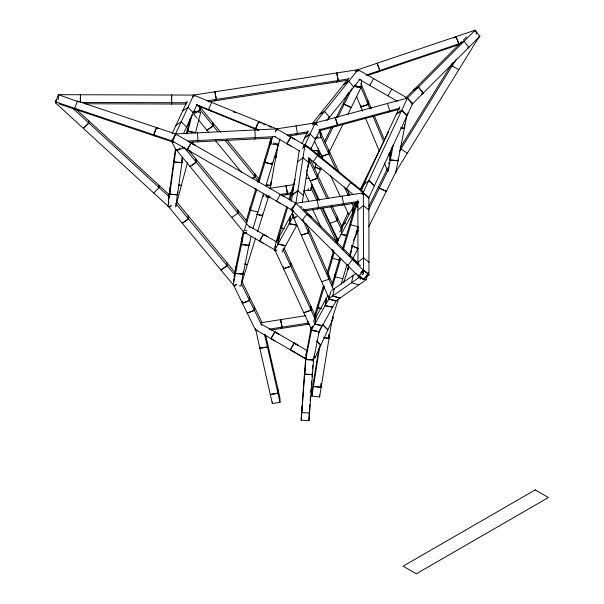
<?xml version="1.0" encoding="UTF-8"?>
<svg xmlns="http://www.w3.org/2000/svg" width="604" height="604" viewBox="0 0 604 604"><rect width="100%" height="100%" fill="white"/><g stroke="black" fill="none" stroke-linecap="round" stroke-linejoin="round"><path stroke-width="0.91" d="M193.65 96.799L193.657 95.092L358.044 69.656L475.121 30.2L476.662 34.217M58.384 99.781L58.399 94.669L193.657 95.092L276.76 128.863L308.848 147.346M301.185 420.203L305.835 359.312L313.604 359.682L308.954 420.558L301.185 420.203L301.857 406.99M308.954 420.558L309.248 412.396M312.479 372.691L312.442 374.571L304.673 374.223L304.778 368.576L301.751 412.623L309.52 412.985L309.844 404.537M305.835 359.312L305.888 356.881M305.918 355.265L305.949 353.642M312.487 372.162L312.442 374.593L304.673 374.216L305.586 358.3M356.36 205.941L356.519 202.514M182.672 157.327L177.5 194.813L169.747 194.178L170.102 187.753L175.485 148.554M169.724 206.583L168.003 206.44L170.102 187.746L168.357 200.015M388.153 168.675L388.259 166.847M388.115 171.438L390.32 159.962L390.69 153.567L391.905 147.263M395.779 171.279L395.673 173.106L406.809 115.817M393.279 144.635L390.32 159.954L398.051 160.739L398.157 158.912M348.055 267.61L347.934 269.467L348.599 265.82M233.514 281.524L233.688 278.738M243.382 271.362L241.004 286.017L239.29 285.843M270.637 142.083L270.879 138.354L269.52 145.632M274.269 157.297L275.983 157.478L276.103 155.606L270.094 189.044M278.308 143.782L275.983 157.47M320.815 135.364L320.988 132.57M243.374 271.4L243.193 274.193L235.477 273.386L233.272 285.247M234.027 276.919L235.885 266.877L235.477 273.386L243.193 274.193L249.422 242.604M270.781 185.428L266.485 184.998L270.781 185.428L271.022 181.698M319.244 331.151L313.416 360.362L305.692 359.546L305.82 357.666M305.949 355.786L311.241 327.406M313.416 360.362L313.544 358.482M310.131 400.792L310.486 396.103M310.773 392.358L311.052 388.606M311.339 384.861L311.626 381.109M311.981 376.428L312.268 372.683M312.555 368.923L312.849 365.193M313.136 361.471L313.355 358.67M361.69 79.819L361.003 86.885L353.264 86.274M200.468 109.936L200.143 106.38M169.747 194.178L175.817 149.686L178.399 149.89M175.756 207.081L177.651 192.057L177.5 194.813L169.747 194.178M291.422 201.208L299.335 150.215M357.968 274.911L363.472 279.418L368.976 274.903L363.472 270.396L295.915 203.284L280.354 194.352L276.473 201.102L293.604 210.947L292.034 210.033L295.915 203.291L304.96 145.096L315.28 122.899L358.051 69.664L407.421 98.097L412.743 103.412L368.689 198.18L363.382 192.857L304.952 145.096L303.442 146.145M302.242 202.672L309.18 157.991M331.974 319.984L319.607 396.994L311.906 396.073L313.431 386.432L313.363 382.793L318.829 348.568M276.209 250.939L274.526 250.607L275.545 244.227M293.174 214.488L292.736 217.221L274.526 250.607M313.431 386.432L321.132 387.36L321.064 383.736L321.132 387.36L313.431 386.417L319.931 345.699M337.757 239.931L338.051 238.112M328.682 299.176L336.269 300.671L322.385 325.684L314.797 324.167L328.682 299.176L329.112 296.443M338.051 240.03L341.162 234.367L342.34 227.089L355.658 202.619M355.975 206.538L356.556 202.899M314.797 324.167L315.99 316.873L328.085 295.145M311.211 330.335L314.79 324.159L322.362 325.699L318.791 331.875L311.211 330.335L311.664 327.594M314.79 324.159L316.005 316.851L313.317 321.487M350.252 256.7L352.14 245.624M310.811 149.233L311.151 147.414M318.708 149.097L317.666 154.541M310.75 190.653L311.951 184.326M314.888 168.977L315.93 163.563M388.651 164.167L388.991 162.4M389.331 160.634L390.69 153.567M305.692 359.546L311.521 330.335L316.67 330.879M243.42 230.796L235.907 266.832L235.469 273.363L243.918 232.767L246.492 233.038M249.233 245.405L241.517 244.567L241.947 238.044L241.517 244.567L249.241 245.39L251.09 236.307M368.085 272.193L366.281 279.637L335.869 301.011L328.448 299.003L329.044 296.519M328.448 299.003L332.653 296.02L334.45 288.576L356.224 273.28M353.264 275.341L351.468 282.785L332.653 296.02L340.075 298.036L332.653 296.02M358.889 284.801L351.468 282.785L358.859 277.621L359.463 275.137M360.686 277.357L360.286 279.01L360.686 277.357L358.217 276.685M272.517 136.904L270.735 143.82L278.361 145.013L279.924 138.958M190.343 117.939L186.16 133.907M192.223 114.413L187.18 133.809M195.447 132.767L187.904 131.076L187.618 128.448L187.897 131.091L195.454 132.744L200.687 112.548L193.975 111.083M187.444 162.801L175.968 205.707M190.109 152.789L190.592 150.97M192.533 143.692L193.016 141.872M168.433 204.009L168.901 202.249M323.465 285.496L314.307 316.511M327.164 272.925L333.725 250.615M336.035 242.748L337.319 238.376M324.325 286.183L314.865 318.21M327.761 274.51L334.299 252.253M336.866 243.518L338.406 238.27M331.86 284.929L339.833 257.938M342.483 248.961L356.345 202.212M329.429 296.745L331.037 291.324M332.366 286.802L340.867 258.029M343.253 249.958L350.675 224.839L350.433 222.053L350.675 224.854L356.579 205.043L356.405 202.921M341.2 284.144L347.043 264.371M349.693 255.401L358.172 226.696L350.675 224.839M312.019 327.791L312.54 326.047M241.238 284.62L255.613 237.991M264.914 162.385L270.947 142.325L270.637 139.758L264.605 159.818L264.914 162.385L272.389 164.303L278.421 144.243L273.438 142.967M306.568 171.71L309.452 162.114M246.213 220.702L255.892 188.69M257.802 182.378L264.605 159.833L264.922 162.363L258.935 182.204M256.753 189.414L244.416 230.222L246.908 230.864M252.948 228.667L263.684 193.152M265.866 185.934L272.396 164.296L272.185 162.589L272.396 164.296L264.922 162.363M276.073 241.985L281.094 225.413L281.411 227.957L277.704 240.166M275.854 246.273L275.326 248.018L275.114 246.319M286.855 206.5L281.094 225.405L281.411 227.957L283.895 228.606L281.411 227.957L287.715 207.248M289.052 199.297L295.092 179.486M289.912 200.045L293.755 187.444M268.788 195.809L257.568 231.77M343.578 282.785L348.984 266.44M332.125 319.055L338.399 299.161M255.333 137.637L254.835 138.965L255.333 137.637L254.85 129.981M197.5 132.872L197.984 140.528L197.485 141.857L189.263 142.265M197.984 140.528L197.485 141.857L272.193 138.082M280.377 203.352L187.24 149.701L191.128 142.959L195.024 145.209L175.575 133.967L77.463 101.079L74.7 108.32L77.433 110.056L59.23 103.941M358.436 201.993L356.322 206.794L357.991 207.134M261.132 122.974L258.761 121.555L255.59 128.644L257.961 130.064L255.59 128.644L196.481 104.628M275.356 132.012L276.76 128.863L315.273 122.906L387.458 103.48L389.784 110.857L387.474 112.465L319.818 130.668M406.703 115.387L407.783 112.971M192.94 96.67L193.65 95.092L193.967 96.776M211.657 102.423L208.486 109.513L211.649 111.4L257.878 130.185M258.761 121.555L255.59 128.644L259.025 130.041M312.819 359.048L315.092 357.485L333.551 317.636L332.223 316.3M399.833 106.682L360.716 190.826M318.618 332.978L322.544 324.499L327.859 329.814L322.551 324.476M172.155 133.552L187.187 101.215M175.575 133.967L193.642 95.092M183.541 133.567L197.063 104.492M302.023 143.654L307.98 130.841M310.667 149.565L320.196 129.075M341.577 226.613L348.017 212.797M387.458 103.48L407.421 98.105L362.37 194.262M348.636 92.427L336.413 117.327M351.883 88.713L337.666 117.697M311 189.233L312.6 185.957M317.425 176.126L321.456 167.912M360.339 189.233L388.734 131.34M361.607 189.588L365.307 182.038M387.3 168.909L368.908 206.221M479.032 36.927L395.884 171.762L386.281 191.362L379.335 188.093L388.538 169.309M353.506 206.039L355.122 202.763M406.205 116.127L407.013 114.488M317.81 155.032L319.878 150.841M324.423 141.63L331.453 127.384M318.655 156.247L320.309 152.895M325.269 142.838L333.121 126.915M329.308 151.989L342.951 124.333M347.912 114.277L351.218 107.58L344.28 104.288L343.427 103.095L344.28 104.288L351.226 107.557L360.837 87.867L354.661 84.968M355.99 232.291L358.489 227.24M353.521 240.188L358.519 230.094M368.938 209.075L379.357 188.055L378.497 186.885L379.335 188.093M368.78 226.674L386.281 191.362L379.357 188.055M352.653 259.116L357.946 248.538L351.807 245.564L357.946 248.538M292.593 212.374L275.696 243.321M282.113 252.102L296.843 225.224L289.248 223.722L290.418 216.443L289.248 223.722L296.851 225.216M341.162 234.375L347.066 235.537L341.162 234.367L354.042 210.713M339.674 231.936L342.34 227.089M290.864 145.979L286.968 143.729L290.856 136.987L294.752 139.237M303.653 147.346L304.952 145.096L308.704 147.323M357.183 71.151L358.044 69.656L358.361 71.34M275.016 249.958L259.569 241.094L263.45 234.344L277.266 242.279M369.724 85.36L373.612 78.618M387.972 95.877L391.86 89.135M187.24 149.701L191.136 142.959L284.257 196.61M275.9 130.358L276.76 128.863L175.583 133.967L171.679 140.709L191.136 151.944M286.968 143.729L290.856 136.987M259.577 241.094L263.465 234.36M452.517 62.793L400.09 147.814M399.44 151.362L456.269 59.207M302.453 148.607L304.952 145.096L307.013 146.885M367.708 273.997L363.487 279.418L358.708 276.496L302.151 220.317L306.908 214.224L311.679 217.146L360.482 265.617M347.715 265.586L352.464 259.493L357.251 262.408M358.708 276.496L363.457 270.396L366.643 272.344M302.151 220.317L303.744 221.291L302.151 220.317L291.158 209.377L295.915 203.284L363.374 192.865M349.006 77.863L312.6 123.178M326.636 120.808L360.15 79.094M461.954 41.555L405.903 97.757M463.253 40.249L466.492 37.003M475.137 30.2L407.421 98.105L412.192 104.182L479.908 36.278L475.137 30.2L473.551 31.166M297.447 133.446L296.02 134.873L297.447 133.446L296.02 125.889M317.183 208.999L318.61 207.572L317.183 200.007M342.113 205.141L343.54 203.714L342.113 196.157M308.402 323.057L306.983 324.484L280.611 328.561L282.03 327.142L308.402 323.057L308.1 321.373L308.402 323.057L306.945 324.484L309.716 324.076M56.784 99.464L55.576 100.657L55.764 103.027L169.437 207.406L171.249 205.624M55.764 103.027L56.972 101.834M169.399 197.032L88.826 123.012L83.405 128.373L88.826 123.012L88.629 120.641L76.882 109.868M153.726 192.955L159.146 187.602L158.958 185.232L88.629 120.641M362 193.975L363.374 192.85L368.878 197.357L368.976 274.903M357.893 209.996L363.389 205.488L368.893 209.988M357.953 262.302L363.457 257.787L368.961 262.295M360.724 272.653L363.472 270.396M297.885 190.69L292.404 194.911L297.885 190.69L303.367 195.477M294.556 204.341L295.93 203.291M303.586 146.153L304.96 145.096L306.953 147.089M297.523 161.932L303.004 157.712L308.478 162.491M176.791 201.97L226.961 262.74L227.134 265.662L220.973 270.116L169.037 207.217L171.113 205.768M236.413 284.582L234.36 286.07L220.973 270.116L227.149 265.7L234.699 274.677M188.38 218.897L182.189 223.314L188.403 218.942L188.206 215.953L188.38 218.897L227.149 265.7M331.641 290.562L334.45 288.576M180.309 148.033L176.851 150.464L231.762 217.493L237.991 213.129L237.802 210.147L188.614 150.102M262.581 196.715L263.963 195.741M246.364 232.631L244.982 233.605L231.77 217.5M335.243 126.523L337.553 124.915L399.765 108.161M182.635 111.015L187.95 107.346L193.257 112.661M175.953 125.383L181.268 121.714L186.583 127.029M312.238 124.998L315.28 122.899L316.609 124.228M310.116 134.005L304.801 137.682L310.116 134.005L315.431 139.32M363.751 184.311L369.074 180.634L374.382 185.949L369.074 180.626M361.856 193.907L363.382 192.857L363.472 273.733L361.985 274.722M358.27 277.198L359.757 276.209M356.67 70.532L358.036 69.664L355.197 71.461M367.587 75.44L377.115 72.238L379.856 70.494L461.441 42.99M473.755 31.068L475.121 30.2M456.111 45.602L458.844 43.866L456.073 36.633L454.019 37.931L456.073 36.633L458.844 43.866M348.78 81.208L343.797 84.356L348.787 81.2L353.778 87.029M319.554 114.533L324.544 111.378L329.535 117.206L328.108 118.112M313.853 123.805L315.273 122.906L317.493 125.496M459.365 44.152L464.114 41.261L468.885 47.339L467.3 48.305M478.323 37.244L479.908 36.278M242.098 281.691L249.407 296.806L249.497 300.437L242.363 303.231L233.816 285.579L236.202 284.673M242.31 301.404L242.363 303.231L249.505 300.482L249.407 296.806L254.284 306.651L254.397 310.343L247.247 313.091L242.363 303.231L242.295 301.373M257.417 330.071L255.824 330.682L247.247 313.091L254.39 310.305L249.497 300.437M330.116 223.306L337.311 220.671L337.221 216.942L332.057 205.919M313.65 330.041L312.041 330.614L283.555 268.765L290.758 266.145L290.69 262.491L284.039 247.987M311.068 310.131L303.857 312.751L311.083 310.192L310.992 306.454L290.683 262.491L290.758 266.145L311.068 310.131L310.992 306.477L314.888 314.948M315.764 137.75L318.165 136.882M276.942 250.275L275.333 250.849L283.548 268.772L290.766 266.175L282.944 249.105M377.123 72.231L459.576 44.432M366.001 75.153L379.856 70.494L377.092 63.254L379.856 70.494M332.547 283.812L308.44 228.856L308.561 232.751L301.283 235.19L308.568 232.782L308.44 228.841L306.228 223.782M296.775 216.428L293.536 217.5L321.668 281.691L328.946 279.252L328.833 275.356M362.627 111.227L360.815 106.9L368.123 104.515L368.078 100.845L360.935 83.488M356.549 87.603L360.618 86.289L369.927 108.833M356.519 96.459L360.807 106.87L368.123 104.515L368.07 100.815L371.324 108.592M173.71 141.555L171.898 142.068L176.194 150.381L183.45 148.335L182.589 146.674M387.474 112.465L399.267 109.286M319.41 129.792L337.553 124.915L335.235 117.538L337.553 124.915M192.872 112.638L200.369 110.811L198.814 105.398M255.537 328.538L259.841 348.274L267.466 346.96L264.469 334.314M267.444 342.823L279.962 398.119L279.992 402.332L272.344 403.555L259.833 348.259L267.474 347.013L267.436 342.808L265.511 334.676M279.992 402.332L277.968 393.242L270.32 394.465L277.968 393.242L277.931 389.029M261.17 322.687L306.069 315.635M269.09 329.21L282.03 327.142L280.611 319.576L282.03 327.142L280.641 328.553L271.4 330.033M348.387 78.95L207.081 100.808M347.889 80.226L208.425 101.812M294.254 184.522L285.994 185.813L287.436 193.371L286.017 194.798L290.607 194.08M291.105 192.797L280.09 194.496M303.94 190.788L308.531 190.064L308.206 188.388M287.361 135.009L308.448 131.748M288.682 136.006L307.942 133.023M303.82 209.86L358.331 201.426M305.171 210.856L358.753 202.567M269.505 188.335L286.017 185.813L287.428 193.378L285.994 194.798L281.411 195.5M269.082 196.172L266.326 196.594L266.017 194.911M267.647 197.599L270.403 197.183M315.673 138.271L320.807 137.689L319.169 129.641M292.14 209.55L292.253 211.4L293.974 211.226M292.253 211.4L293.446 217.931L296.02 217.674M187.935 141.034L275.424 136.61M187.217 102.748L81.329 102.423M186.296 104.062L85.073 103.752M390.32 159.954L398.051 160.739M306.107 178.203L309.542 178.55M308.176 190.396L309.897 190.57M265.987 196.919L268.561 197.183M335.303 276.874L335.061 274.088L335.303 276.866L342.8 278.723M332.502 258.376L332.185 255.854L332.51 258.353L339.999 260.241M250.494 210.162L250.184 207.617L250.494 210.162L257.968 212.095M362.309 270.622L364.786 271.294M358.859 277.621L366.281 279.637M452.321 65.602L451.037 65.194L458.821 69.679M173.831 142.37L77.433 110.056M77.463 101.079L78.83 101.948L58.399 94.677L55.636 101.91L172.82 141.215L175.575 133.975L175.689 135.666M262.778 123.797L265.352 124.839M268.78 126.236L271.355 127.278M233.136 111.755L235.749 112.82M197.07 105.473L211.642 111.4M260.966 323.903L278.799 334.11L274.888 331.853L271.015 338.602L305.858 358.859M255.462 329.716L274.926 340.86L271.015 338.602L274.918 331.868L298.104 345.292L294.224 343.049L290.328 349.784L305.888 358.912M358.829 79.086L397.311 101.253M274.442 136.504L299.501 150.94M249.626 226.372L267.346 236.602M244.107 232.17L263.472 243.344M294.208 352.026L290.328 349.784L294.246 343.064L307.474 350.818M362.951 191.506L322.113 158.127L317.606 155.454L313.114 161.781L353.249 194.586M355.22 185.194L350.705 182.514L346.22 188.848L348.47 190.185M315.363 163.118L308.191 157.75M306.908 214.224L311.679 217.146L303.276 208.78M291.158 209.377L293.544 210.834M400.882 149.029L407.383 153.099M309.459 147.769L322.113 158.127M72.238 107.806L88.818 123.012M158.958 185.232L169.211 194.654M359.606 275.567L363.487 279.418M313.763 356.164L315.092 357.485M300.694 206.206L301.985 207.489M361.532 271.792L363.472 273.733M226.945 262.732L235.092 272.442M220.709 132.336L212.955 122.899L213.144 125.881L217.923 131.695M226.674 139.592L259.312 179.335M225.081 140.4L258.927 181.608M208.72 132.442L198.323 119.705M215.288 140.43L241.54 172.374M246.983 221.336L237.795 210.139L237.991 213.129L250.048 227.821M254.427 188.086L255.575 189.49M184.22 147.497L237.984 213.114M200.362 107.452L212.963 122.914L213.152 125.889L206.93 130.268L213.152 125.889L199.977 109.724L193.741 114.081L197.183 118.301M175.84 203.556L188.403 218.942M254.292 306.658L262.06 322.581M254.397 310.343L261.751 325.428M241.381 283.691L249.505 300.482M322.196 208.274L337.175 239.705M320.294 207.814L336.488 241.796M312.698 209.626L320.799 226.613M331.732 249.55L332.54 251.249M311.83 186.319L318.172 199.811M310.758 187.58L316.7 200.226M303.955 191.045L308.712 201.162M349.739 195.16L346.568 188.373M351.822 203.125L353.801 207.376M343.827 204.061L348.584 214.254M328.485 198.286L317.364 174.541L317.47 178.278L326.99 198.625M341.977 227.134L337.221 216.942L337.319 220.671M330.569 206.258L341.675 230.011M319.395 200.407L306.719 173.242M322.966 208.04L338.436 241.132M339.433 173.069L320.475 132.276L320.573 136.013L336.753 170.834M344.28 186.983L348.251 195.477M323.208 159.864L314.541 141.162M330.343 175.16L340.256 196.413M309.905 158.407L317.372 174.556L317.47 178.286L310.267 180.906L317.47 178.286L309.21 160.438L309.165 158.573M333.295 252.887L332.464 249.316M311.083 310.192L314.978 318.686M333.408 289.399L308.561 232.751M321.675 281.691L329.474 299.448M303.404 220.981L308.568 232.782M389.799 152.653L390.886 155.243M388.757 153.763L390.577 158.082M384.37 163.072L387.64 170.841M374.223 115.507L384.363 139.705M372.827 115.749L383.691 141.676M365.526 118.135L379.282 150.977M315.273 122.906L315.786 124.545M267.474 347.013L277.961 393.219M320.362 130.54L320.762 135.009M262.408 214.042L262.604 215.771L256.806 214.231L262.604 215.771L262.408 214.027M276.768 128.863L276.874 130.562M293.333 216.081L293.446 217.931M309.225 158.467L309.384 161.276M348.621 195.402L348.553 192.616L348.621 195.402M328.893 334.752L328.969 338.285L323.835 337.681L328.969 338.285L328.901 334.699M283.51 266.93L283.548 268.772M313.431 386.417L313.363 382.808L311.838 392.434L311.906 396.073M283.518 266.945L283.555 268.765M319.576 395.175L319.607 396.994M360.815 106.9L360.792 105.051L360.807 106.87M272.329 401.871L272.344 403.555M259.826 346.613L259.833 348.259M278.353 143.405L278.361 145.013M270.705 138.988L270.72 142.212M357.878 200.067L357.953 264.099M80.407 94.745L80.385 102.416L80.415 94.745M171.649 95.039L171.619 104.024L171.649 95.039M174.594 155.575L174.239 162L181.985 162.635L182.287 157.131L181.993 162.612L174.239 162.015L174.586 155.598M404.521 124.643L404.318 128.29L400.882 127.942L404.318 128.29L404.521 124.65M350.328 253.891L350.154 256.685L350.335 253.876M318.489 149.052L318.368 150.917L312.351 150.313L318.368 150.917L318.489 149.06M279.207 236.859L278.029 244.137L285.624 245.639L278.029 244.137L279.207 236.851M326.334 298.391L325.171 305.677L332.744 307.187L325.171 305.677L326.349 298.376M353.431 206.689L352.26 213.975L353.431 206.696M156.512 127.595L153.756 134.835L156.489 136.572L153.756 134.835L156.512 127.595L157.878 128.463L156.512 127.595M338.217 80.536L336.798 81.963L338.217 80.536L336.79 72.978L338.217 80.536M216.33 99.396L214.903 100.815L216.33 99.396L214.911 91.831L216.33 99.396M196.27 162.189L190.049 166.568L196.277 162.212L196.081 159.222L196.277 162.212M254.911 176.7L252.147 178.641L254.911 176.7L254.722 173.726L254.911 176.7M401.736 110.373L396.413 114.05L401.728 110.381L407.043 115.696L401.736 110.373M345.375 222.899L342.332 224.998L345.367 222.899M418.436 87.074L413.687 89.966L418.444 87.074L423.208 93.152L421.622 94.118L423.208 93.152L418.444 87.074M535.212 489.904L403.102 566.174L416.315 573.8L548.424 497.53L535.212 489.904M328.818 153.831L321.615 156.466L321.57 154.594L321.615 156.466L328.825 153.861L328.735 150.124L328.818 153.831M181.374 185.556L178.859 184.99L181.374 185.564M321.313 308.561L317.991 307.723L317.659 305.239L317.976 307.761L321.305 308.606M247.24 264.612L244.748 263.978L247.225 264.665M320.633 169.573L315.235 167.029L320.626 169.588M320.792 345.073L316.798 341.101L320.792 345.073"/></g></svg>
